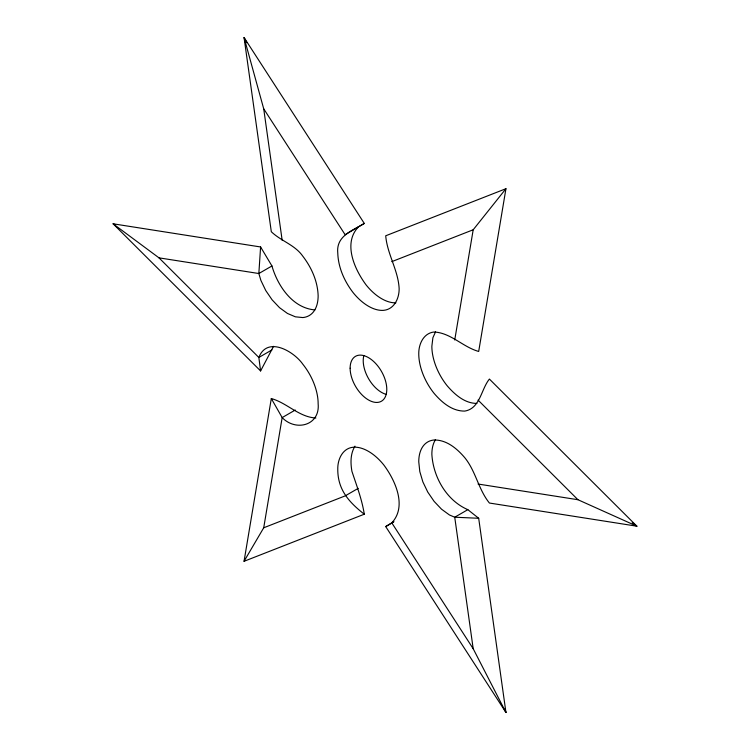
<?xml version="1.0" encoding="UTF-8"?>
<svg xmlns="http://www.w3.org/2000/svg" width="750" height="750" viewBox="0 0 750 750"><rect width="100%" height="100%" fill="white"/><g stroke="black" fill="none" stroke-linecap="round" stroke-linejoin="round"><path stroke-width="1.12" d="M273.572 346.303L260.597 370.941L113.1 223.8L260.597 246.966L258.844 273.525L260.887 280.397L265.763 290.55L272.119 299.841L279.516 307.659L287.456 313.453L295.397 316.828L302.803 317.559A43.397 25.05 60 0 0 318.141 295.734C317.662 281.259 311.531 267.562 302.803 256.191C294.797 244.762 281.025 241.106 271.312 231.731L244.05 37.5L364.294 223.425C352.378 230.831 335.972 235.725 337.772 253.069C338.25 267.544 344.381 281.241 353.109 292.613A43.397 25.05 60 0 0 383.794 310.322C394.425 309.225 399.319 298.069 399.141 288.497C398.156 270.084 387.281 254.259 385.706 235.791L505.95 188.7L478.688 351.459C462.881 347.044 450.834 332.794 434.109 332.006C423.478 333.103 418.584 344.259 418.762 353.831A43.397 25.05 60 0 0 434.109 393.375C441.863 402.45 452.166 411.281 464.794 411.084C480.113 408.544 481.106 389.222 489.403 379.059L636.9 526.2L489.403 503.034C478.331 489.309 475.884 471.347 464.794 457.716C457.041 448.631 446.728 439.8 434.109 439.997A43.397 25.05 60 0 0 418.762 461.822L419.812 471.6L422.878 481.912L427.753 492.066L434.109 501.366L441.506 509.175L449.447 514.969L454.734 517.219L478.688 518.269L505.95 712.5L385.706 526.575L393.797 521.681M354.975 446.156C350.334 453.703 350.456 462.825 351.909 471.272C356.578 485.475 361.941 499.275 364.294 514.209L244.05 561.3L271.312 398.541C287.119 402.956 299.166 417.206 315.891 417.994M244.05 561.3L263.719 527.784L282.169 417.591L271.312 398.541M454.734 339.975L473.194 229.772L505.95 188.7M435.562 331.828L432.9 337.706L431.859 346.275A43.397 25.05 60 0 0 447.197 385.809C454.772 394.556 464.644 403.387 476.887 403.425M358.219 227.156C342.778 243.516 354.703 269.653 366.206 285.047A43.397 25.05 60 0 0 395.887 302.831M364.294 223.425L345.131 234.713L263.719 108.834L244.05 37.5L246.694 42.647M385.706 526.575L393.778 521.822M260.597 246.966L271.941 265.969L258.844 273.525L158.981 257.841L113.1 223.8L115.209 224.738M271.941 349.913L258.844 357.469L260.597 370.941M295.266 410.025L282.169 417.591C295.753 431.803 320.222 425.587 318.141 403.725A43.397 25.05 60 0 0 302.803 364.191C293.822 351.272 267.216 335.728 258.844 357.469L158.981 257.841M358.219 488.353L345.131 495.909L263.719 527.784M478.688 518.269L467.831 509.662L454.734 517.219L473.194 648.731L505.95 712.5L505.022 709.153M391.781 261.647L473.194 229.772M314.934 309.909C292.575 308.119 277.659 285.872 271.941 265.969M478.059 484.031L577.931 499.716L636.9 526.2L632.212 522.731M467.831 509.662C446.484 500.456 433.181 476.953 431.859 454.266A43.397 25.05 60 0 1 435.422 439.753M364.294 514.209C348.741 502.031 337.622 489.488 337.772 469.059C337.594 459.488 342.478 448.331 353.109 447.234A43.397 25.05 60 0 1 383.794 464.953C395.297 480.347 407.222 506.484 391.781 522.844L473.194 648.731M478.059 400.087L577.931 499.716M263.719 108.834L282.169 240.338M386.288 394.406A25.922 14.963 60 0 1 363.844 355.519M350.128 368.194A25.922 14.963 60 0 0 377.616 402.403A25.922 14.963 60 0 0 377.616 365.738A25.922 14.963 60 0 0 350.128 368.194"/></g></svg>
